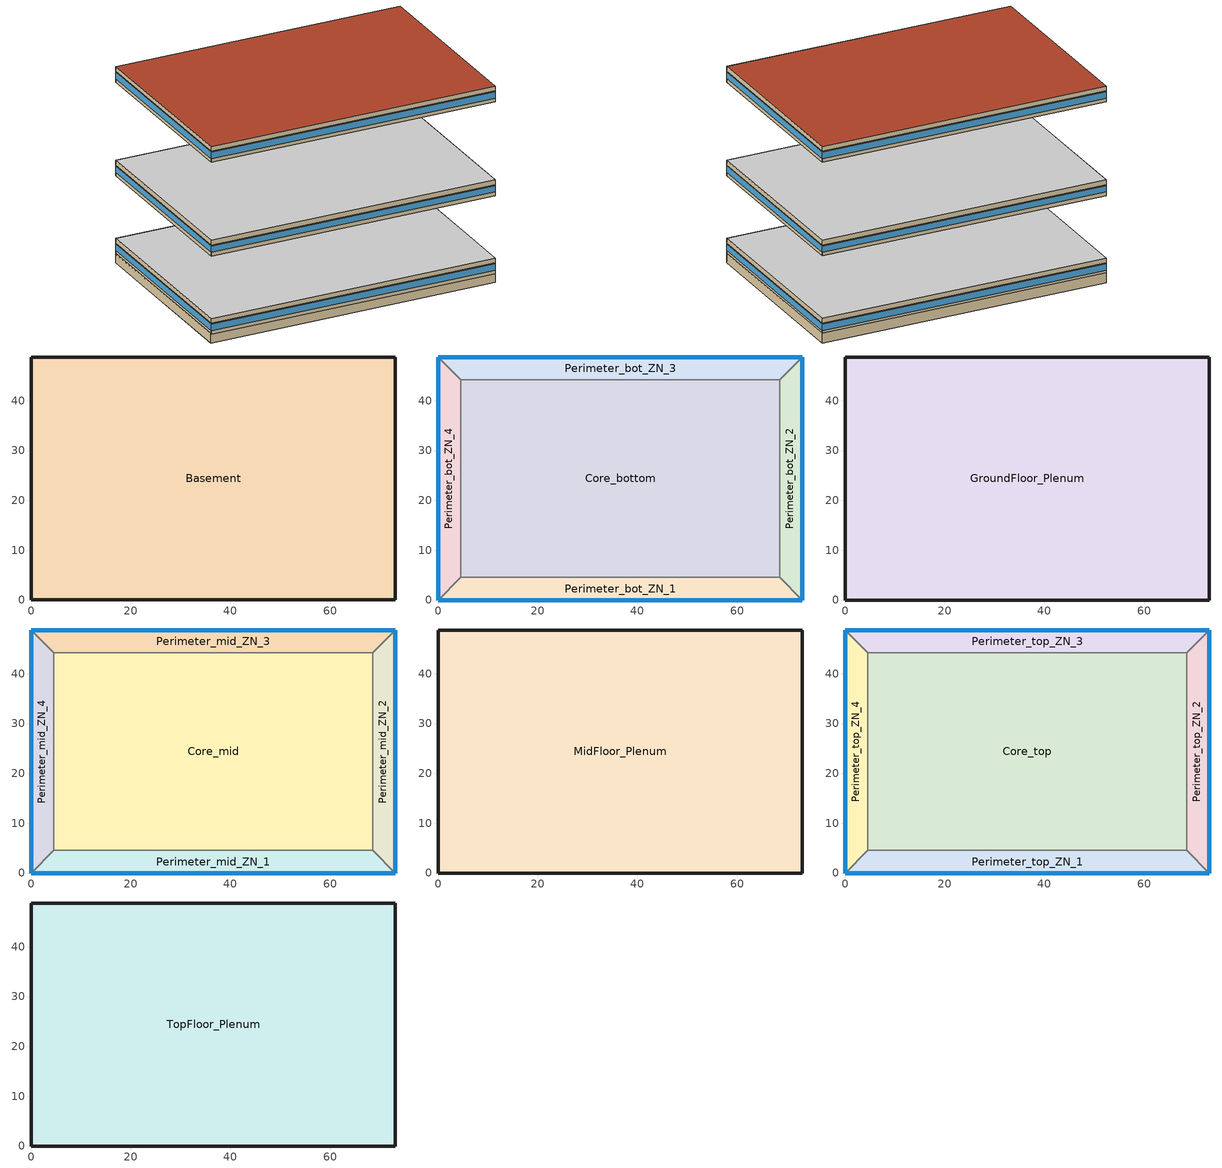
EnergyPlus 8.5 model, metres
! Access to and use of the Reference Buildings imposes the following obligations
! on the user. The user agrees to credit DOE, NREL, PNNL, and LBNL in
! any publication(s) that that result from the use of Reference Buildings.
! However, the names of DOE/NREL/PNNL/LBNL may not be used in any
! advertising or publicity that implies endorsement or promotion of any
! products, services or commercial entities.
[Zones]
Basement
 floor ground (ext-slab): 73.11,48.78 73.11,0.04 0,0.04 0,48.78 z-2.24
 wall ground (Underground Wall Non-res): 73.11,0.04 73.11,48.78 0,48.78 0,0.04 73.11,0.04 z-2.24:0.2
Core_bottom
 floor to Basement (INT-FLOOR-TOPSIDE): 68.53,44.16 68.53,4.57 4.57,4.57 4.57,44.16 z0
 wall to Perimeter_bot_ZN_2 (int-walls): 68.53,4.57 68.53,44.16 z0:2.74
 wall to Perimeter_bot_ZN_3 (int-walls): 68.53,44.16 4.57,44.16 z0:2.74
 wall to Perimeter_bot_ZN_1 (int-walls): 4.57,4.57 68.53,4.57 z0:2.74
 wall to Perimeter_bot_ZN_4 (int-walls): 4.57,44.16 4.57,4.57 z0:2.74
Perimeter_bot_ZN_1
 floor to Basement (INT-FLOOR-TOPSIDE): 68.53,4.57 73.11,0 0,0 4.57,4.57 z0
 wall outside (Mass Non-res Ext Wall): 0,0 73.11,0 z0:2.74
 wall to Perimeter_bot_ZN_2 (int-walls): 73.11,0 68.53,4.57 z0:2.74
 wall to Perimeter_bot_ZN_4 (int-walls): 4.57,4.57 0,0 z0:2.74
 window (Window Non-res Fixed): 0,0 73.11,0 z0.91:2.5
Perimeter_bot_ZN_2
 floor to Basement (INT-FLOOR-TOPSIDE): 68.53,44.16 73.11,48.74 73.11,0 68.53,4.57 z0
 wall outside (Mass Non-res Ext Wall): 73.11,0 73.11,48.74 z0:2.74
 wall to Perimeter_bot_ZN_3 (int-walls): 73.11,48.74 68.53,44.16 z0:2.74
 window (Window Non-res Fixed): 73.11,0 73.11,48.74 z0.91:2.5
Perimeter_bot_ZN_3
 floor to Basement (INT-FLOOR-TOPSIDE): 4.57,44.16 0,48.74 73.11,48.74 68.53,44.16 z0
 wall outside (Mass Non-res Ext Wall): 73.11,48.74 0,48.74 z0:2.74
 wall to Perimeter_bot_ZN_4 (int-walls): 0,48.74 4.57,44.16 z0:2.74
 window (Window Non-res Fixed): 73.11,48.74 0,48.74 z0.91:2.5
Perimeter_bot_ZN_4
 floor to Basement (INT-FLOOR-TOPSIDE): 4.57,4.57 0,0 0,48.74 4.57,44.16 z0
 wall outside (Mass Non-res Ext Wall): 0,48.74 0,0 z0:2.74
 window (Window Non-res Fixed): 0,48.74 0,0 z0.91:2.5
GroundFloor_Plenum
 floor to Perimeter_bot_ZN_1 (DropCeiling): 4.57,4.57 68.53,4.57 73.11,0 0,0 z2.74
 floor to Perimeter_bot_ZN_2 (DropCeiling): 73.11,48.74 73.11,0 68.53,4.57 68.53,44.16 z2.74
 floor to Perimeter_bot_ZN_3 (DropCeiling): 68.53,44.16 4.57,44.16 0,48.74 73.11,48.74 z2.74
 floor to Perimeter_bot_ZN_4 (DropCeiling): 4.57,44.16 4.57,4.57 0,0 0,48.74 z2.74
 floor to Core_bottom (DropCeiling): 68.53,4.57 4.57,4.57 4.57,44.16 68.53,44.16 z2.74
 wall outside (Mass Non-res Ext Wall): 73.11,0 73.11,48.74 0,48.74 0,0 73.11,0 z2.74:3.96
 ceiling adiabatic (INT-FLOOR-UNDERSIDE): 73.11,0 73.11,48.74 0,48.74 0,0 z3.96
Core_mid
 floor adiabatic (INT-FLOOR-TOPSIDE): 68.53,44.16 68.53,4.57 4.57,4.57 4.57,44.16 z19.82
 wall to Perimeter_mid_ZN_2 (int-walls): 68.53,4.57 68.53,44.16 z19.82:22.56
 wall to Perimeter_mid_ZN_3 (int-walls): 68.53,44.16 4.57,44.16 z19.82:22.56
 wall to Perimeter_mid_ZN_1 (int-walls): 4.57,4.57 68.53,4.57 z19.82:22.56
 wall to Perimeter_mid_ZN_4 (int-walls): 4.57,44.16 4.57,4.57 z19.82:22.56
Perimeter_mid_ZN_1
 floor adiabatic (INT-FLOOR-TOPSIDE): 68.53,4.57 73.11,0 0,0 4.57,4.57 z19.82
 wall outside (Mass Non-res Ext Wall): 0,0 73.11,0 z19.82:22.56
 wall to Perimeter_mid_ZN_2 (int-walls): 73.11,0 68.53,4.57 z19.82:22.56
 wall to Perimeter_mid_ZN_4 (int-walls): 4.57,4.57 0,0 z19.82:22.56
 window (Window Non-res Fixed): 0,0 73.11,0 z20.73:22.32
Perimeter_mid_ZN_2
 floor adiabatic (INT-FLOOR-TOPSIDE): 68.53,44.16 73.11,48.74 73.11,0 68.53,4.57 z19.82
 wall outside (Mass Non-res Ext Wall): 73.11,0 73.11,48.74 z19.82:22.56
 wall to Perimeter_mid_ZN_3 (int-walls): 73.11,48.74 68.53,44.16 z19.82:22.56
 window (Window Non-res Fixed): 73.11,0 73.11,48.74 z20.73:22.32
Perimeter_mid_ZN_3
 floor adiabatic (INT-FLOOR-TOPSIDE): 4.57,44.16 0,48.74 73.11,48.74 68.53,44.16 z19.82
 wall outside (Mass Non-res Ext Wall): 73.11,48.74 0,48.74 z19.82:22.56
 wall to Perimeter_mid_ZN_4 (int-walls): 0,48.74 4.57,44.16 z19.82:22.56
 window (Window Non-res Fixed): 73.11,48.74 0,48.74 z20.73:22.32
Perimeter_mid_ZN_4
 floor adiabatic (INT-FLOOR-TOPSIDE): 4.57,4.57 0,0 0,48.74 4.57,44.16 z19.82
 wall outside (Mass Non-res Ext Wall): 0,48.74 0,0 z19.82:22.56
 window (Window Non-res Fixed): 0,48.74 0,0 z20.73:22.32
MidFloor_Plenum
 floor to Perimeter_mid_ZN_1 (DropCeiling): 73.11,0 0,0 4.57,4.57 68.53,4.57 z22.56
 floor to Perimeter_mid_ZN_2 (DropCeiling): 73.11,0 68.53,4.57 68.53,44.16 73.11,48.74 z22.56
 floor to Perimeter_mid_ZN_3 (DropCeiling): 0,48.74 73.11,48.74 68.53,44.16 4.57,44.16 z22.56
 floor to Perimeter_mid_ZN_4 (DropCeiling): 0,0 0,48.74 4.57,44.16 4.57,4.57 z22.56
 floor to Core_mid (DropCeiling): 68.53,4.57 4.57,4.57 4.57,44.16 68.53,44.16 z22.56
 wall outside (Mass Non-res Ext Wall): 73.11,0 73.11,48.74 0,48.74 0,0 73.11,0 z22.56:23.78
 ceiling adiabatic (INT-FLOOR-UNDERSIDE): 73.11,48.74 0,48.74 0,0 73.11,0 z23.78
Core_top
 floor adiabatic (INT-FLOOR-TOPSIDE): 68.53,44.16 68.53,4.57 4.57,4.57 4.57,44.16 z43.6
 wall to Perimeter_top_ZN_2 (int-walls): 68.53,4.57 68.53,44.16 z43.6:46.34
 wall to Perimeter_top_ZN_3 (int-walls): 68.53,44.16 4.57,44.16 z43.6:46.34
 wall to Perimeter_top_ZN_1 (int-walls): 4.57,4.57 68.53,4.57 z43.6:46.34
 wall to Perimeter_top_ZN_4 (int-walls): 4.57,44.16 4.57,4.57 z43.6:46.34
Perimeter_top_ZN_1
 floor adiabatic (INT-FLOOR-TOPSIDE): 68.53,4.57 73.11,0 0,0 4.57,4.57 z43.6
 wall outside (Mass Non-res Ext Wall): 0,0 73.11,0 z43.6:46.34
 wall to Perimeter_top_ZN_2 (int-walls): 73.11,0 68.53,4.57 z43.6:46.34
 wall to Perimeter_top_ZN_4 (int-walls): 4.57,4.57 0,0 z43.6:46.34
 window (Window Non-res Fixed): 0,0 73.11,0 z44.51:46.1
Perimeter_top_ZN_2
 floor adiabatic (INT-FLOOR-TOPSIDE): 68.53,44.16 73.11,48.74 73.11,0 68.53,4.57 z43.6
 wall outside (Mass Non-res Ext Wall): 73.11,0 73.11,48.74 z43.6:46.34
 wall to Perimeter_top_ZN_3 (int-walls): 73.11,48.74 68.53,44.16 z43.6:46.34
 window (Window Non-res Fixed): 73.11,0 73.11,48.74 z44.51:46.1
Perimeter_top_ZN_3
 floor adiabatic (INT-FLOOR-TOPSIDE): 4.57,44.16 0,48.74 73.11,48.74 68.53,44.16 z43.6
 wall outside (Mass Non-res Ext Wall): 73.11,48.74 0,48.74 z43.6:46.34
 wall to Perimeter_top_ZN_4 (int-walls): 0,48.74 4.57,44.16 z43.6:46.34
 window (Window Non-res Fixed): 73.11,48.74 0,48.74 z44.51:46.1
Perimeter_top_ZN_4
 floor adiabatic (INT-FLOOR-TOPSIDE): 4.57,4.57 0,0 0,48.74 4.57,44.16 z43.6
 wall outside (Mass Non-res Ext Wall): 0,48.74 0,0 z43.6:46.34
 window (Window Non-res Fixed): 0,48.74 0,0 z44.51:46.1
TopFloor_Plenum
 floor to Perimeter_top_ZN_1 (DropCeiling): 73.11,0 0,0 4.57,4.57 68.53,4.57 z46.34
 floor to Perimeter_top_ZN_2 (DropCeiling): 73.11,0 68.53,4.57 68.53,44.16 73.11,48.74 z46.34
 floor to Perimeter_top_ZN_3 (DropCeiling): 0,48.74 73.11,48.74 68.53,44.16 4.57,44.16 z46.34
 floor to Perimeter_top_ZN_4 (DropCeiling): 0,0 0,48.74 4.57,44.16 4.57,4.57 z46.34
 floor to Core_top (DropCeiling): 4.57,44.16 68.53,44.16 68.53,4.57 4.57,4.57 z46.34
 wall outside (Mass Non-res Ext Wall): 73.11,0 73.11,48.74 0,48.74 0,0 73.11,0 z46.34:47.56
 roof outside (IEAD Non-res Roof): 73.11,0 73.11,48.74 0,48.74 0,0 z47.56
[Building]
Ref Bldg Large Office Post1980_v1.3_5.0: North Axis {deg}=0; Terrain=City; Loads Convergence Tolerance Value=0.04; Temperature Convergence Tolerance Value {deltaC}=0.2; Solar Distribution=FullInteriorAndExterior; Maximum Number of Warmup Days=25; Minimum Number of Warmup Days=6
[Site:Location]
USA IL-CHICAGO-OHARE: Latitude {deg}=41.77; Longitude {deg}=-87.75; Time Zone {hr}=-6; Elevation {m}=190
[SizingPeriod:DesignDay] Day of Month=21; Humidity Condition Type=Wetbulb; Barometric Pressure {Pa}=99063; Rain Indicator=No; Snow Indicator=No; Daylight Saving Time Indicator=No; Solar Model Indicator=ASHRAEClearSky
Name | Month | Day Type | Maximum Dry-Bulb Temperature {C} | Daily Dry-Bulb Temperature Range {deltaC} | Wetbulb or DewPoint at Maximum Dry-Bulb {C} | Wind Speed {m/s} | Wind Direction {deg} | Sky Clearness
CHICAGO Ann Htg 99.6% Condns DB | 1 | WinterDesignDay | -20.6 | 0 | -20.6 | 4.9 | 270 | 0
CHICAGO Ann Clg .4% Condns WB=>MDB | 7 | SummerDesignDay | 31.2 | 10.7 | 25.5 | 5.3 | 230 | 1
[Site:GroundTemperature:BuildingSurface]
19.527, 19.502, 19.536, 19.598, 20.002, 21.64, 22.225, 22.375, 21.449, 20.121, 19.802, 19.633
[Site:WaterMainsTemperature]
Calculation Method=CORRELATION; Annual Average Outdoor Air Temperature {C}=9.69; Maximum Difference In Monthly Average Outdoor Air Temperatures {deltaC}=28.1
[Material] Thermal Absorptance=0.9
Name | Roughness | Thickness {m} | Conductivity {W/m-K} | Density {kg/m3} | Specific Heat {J/kg-K} | Solar Absorptance | Visible Absorptance
Mass NonRes Wall Insulation | MediumRough | 0.0656865 | 0.049 | 265 | 836.8 | 0.7 | 0.7
IEAD NonRes Roof Insulation | MediumRough | 0.153184 | 0.049 | 265 | 836.8 | 0.7 | 0.7
UGWall NonRes Insulation | MediumRough | 0.086298 | 0.049 | 265 | 836.8 | 0.7 | 0.7
Std Wood 6inch | MediumSmooth | 0.15 | 0.12 | 540 | 1210 | 0.7 | 0.7
1/2IN Gypsum | Smooth | 0.0127 | 0.16 | 784.9 | 830 | 0.92 | 0.92
1IN Stucco | Smooth | 0.0253 | 0.6918 | 1858 | 837 | 0.92 | 0.92
8IN CONCRETE HW | Rough | 0.2032 | 1.311 | 2240 | 836.8 | 0.7 | 0.7
HW CONCRETE; MAT-CC05 4 HW CONCRETE | Rough | 0.1016 | 1.311 | 2240 | 836.8 | 0.7 | 0.7
Roof Membrane | VeryRough | 0.0095 | 0.16 | 1121.29 | 1460 | 0.7 | 0.7
Metal Decking | MediumSmooth | 0.0015 | 45.006 | 7680 | 418.4 | 0.7 | 0.3
Std AC02 | MediumSmooth | 0.0127 | 0.057 | 288 | 1339 | 0.7 | 0.2
[Material:NoMass]
CP02 CARPET PAD: Roughness=VeryRough; Thermal Resistance {m2-K/W}=0.2165; Thermal Absorptance=0.9; Solar Absorptance=0.7; Visible Absorptance=0.8
[WindowMaterial:SimpleGlazingSystem]
NonRes Fixed Assembly Window: U-Factor {W/m2-K}=3.35002; Solar Heat Gain Coefficient=0.39
[Construction]
Mass Non-res Ext Wall: 1IN Stucco, 8IN Concrete HW, Mass NonRes Wall Insulation, 1/2IN Gypsum
IEAD Non-res Roof: Roof Membrane, IEAD NonRes Roof Insulation, Metal Decking
ext-slab: HW CONCRETE, CP02 CARPET PAD
int-walls: 1/2IN Gypsum, 1/2IN Gypsum
INT-FLOOR-TOPSIDE: MAT-CC05 4 HW CONCRETE, CP02 CARPET PAD
INT-FLOOR-UNDERSIDE: CP02 CARPET PAD, MAT-CC05 4 HW CONCRETE
Underground Wall Non-res: 8IN Concrete HW, UGWall NonRes Insulation
Window Non-res Fixed: NonRes Fixed Assembly Window
DropCeiling: Std AC02
InteriorFurnishings: Std Wood 6inch
[Zone]
Basement: 0, 0.04, 0.2, 1, 1, autocalculate, Yes
Core_bottom; Core_top; Perimeter_bot_ZN_1; Perimeter_bot_ZN_2; Perimeter_bot_ZN_3; Perimeter_bot_ZN_4; Perimeter_top_ZN_1; Perimeter_top_ZN_2; Perimeter_top_ZN_3; Perimeter_top_ZN_4: 0, 0, 0, 1, 1, autocalculate, Yes
Core_mid; Perimeter_mid_ZN_1; Perimeter_mid_ZN_2; Perimeter_mid_ZN_3; Perimeter_mid_ZN_4: 0, 0, 0, 1, 10, autocalculate, Yes
GroundFloor_Plenum; TopFloor_Plenum: 0, 0, 0, 1, 1, autocalculate, No
MidFloor_Plenum: 0, 0, 0, 1, 10, autocalculate, No
[InternalMass] Construction=InteriorFurnishings
Name | Zone | Surface Area {m2}
Basement Internal Mass | Basement | 7126.21
Core_bottom Internal Mass | Core_bottom | 5064.65
Core_mid Internal Mass | Core_mid | 5064.65
Core_top Internal Mass | Core_top | 5064.65
Perimeter_bot_ZN_1 Internal Mass | Perimeter_bot_ZN_1 | 626.8394
Perimeter_bot_ZN_2 Internal Mass | Perimeter_bot_ZN_2 | 403.9503
Perimeter_bot_ZN_3 Internal Mass | Perimeter_bot_ZN_3 | 626.8257
Perimeter_bot_ZN_4 Internal Mass | Perimeter_bot_ZN_4 | 403.9503
Perimeter_mid_ZN_1 Internal Mass | Perimeter_mid_ZN_1 | 626.8394
Perimeter_mid_ZN_2 Internal Mass | Perimeter_mid_ZN_2 | 403.9503
Perimeter_mid_ZN_3 Internal Mass | Perimeter_mid_ZN_3 | 626.8257
Perimeter_mid_ZN_4 Internal Mass | Perimeter_mid_ZN_4 | 403.9503
Perimeter_top_ZN_1 Internal Mass | Perimeter_top_ZN_1 | 626.8394
Perimeter_top_ZN_2 Internal Mass | Perimeter_top_ZN_2 | 403.9503
Perimeter_top_ZN_3 Internal Mass | Perimeter_top_ZN_3 | 626.8257
Perimeter_top_ZN_4 Internal Mass | Perimeter_top_ZN_4 | 403.9503
[People] Number of People Schedule=BLDG_OCC_SCH; Number of People Calculation Method=Area/Person; Fraction Radiant=0.3; Sensible Heat Fraction=AUTOCALCULATE; Activity Level Schedule=ACTIVITY_SCH; Enable ASHRAE 55 Comfort Warnings=No; Mean Radiant Temperature Calculation Type=ZoneAveraged; Work Efficiency Schedule=WORK_EFF_SCH; Clothing Insulation Calculation Method=ClothingInsulationSchedule; Clothing Insulation Schedule=CLOTHING_SCH; Air Velocity Schedule=AIR_VELO_SCH; Thermal Comfort Model 1 Type=FANGER
Name | Zone or ZoneList | Zone Floor Area per Person {m2/person}
Basement People | Basement | 37.16
Core_bottom People | Core_bottom | 18.58
Core_mid People | Core_mid | 18.58
Core_top People | Core_top | 18.58
Perimeter_bot_ZN_1 People | Perimeter_bot_ZN_1 | 18.58
Perimeter_bot_ZN_2 People | Perimeter_bot_ZN_2 | 18.58
Perimeter_bot_ZN_3 People | Perimeter_bot_ZN_3 | 18.58
Perimeter_bot_ZN_4 People | Perimeter_bot_ZN_4 | 18.58
Perimeter_mid_ZN_1 People | Perimeter_mid_ZN_1 | 18.58
Perimeter_mid_ZN_2 People | Perimeter_mid_ZN_2 | 18.58
Perimeter_mid_ZN_3 People | Perimeter_mid_ZN_3 | 18.58
Perimeter_mid_ZN_4 People | Perimeter_mid_ZN_4 | 18.58
Perimeter_top_ZN_1 People | Perimeter_top_ZN_1 | 18.58
Perimeter_top_ZN_2 People | Perimeter_top_ZN_2 | 18.58
Perimeter_top_ZN_3 People | Perimeter_top_ZN_3 | 18.58
Perimeter_top_ZN_4 People | Perimeter_top_ZN_4 | 18.58
[Lights] Schedule=BLDG_LIGHT_SCH; Design Level Calculation Method=Watts/Area; Watts per Zone Floor Area {W/m2}=16.14; Return Air Fraction=0; Fraction Radiant=0.7; Fraction Visible=0.2; Fraction Replaceable=1; Return Air Fraction Calculated from Plenum Temperature=No
Name | Zone or ZoneList
Basement_Lights | Basement
Core_bottom_Lights | Core_bottom
Core_mid_Lights | Core_mid
Core_top_Lights | Core_top
Perimeter_bot_ZN_1_Lights | Perimeter_bot_ZN_1
Perimeter_bot_ZN_2_Lights | Perimeter_bot_ZN_2
Perimeter_bot_ZN_3_Lights | Perimeter_bot_ZN_3
Perimeter_bot_ZN_4_Lights | Perimeter_bot_ZN_4
Perimeter_mid_ZN_1_Lights | Perimeter_mid_ZN_1
Perimeter_mid_ZN_2_Lights | Perimeter_mid_ZN_2
Perimeter_mid_ZN_3_Lights | Perimeter_mid_ZN_3
Perimeter_mid_ZN_4_Lights | Perimeter_mid_ZN_4
Perimeter_top_ZN_1_Lights | Perimeter_top_ZN_1
Perimeter_top_ZN_2_Lights | Perimeter_top_ZN_2
Perimeter_top_ZN_3_Lights | Perimeter_top_ZN_3
Perimeter_top_ZN_4_Lights | Perimeter_top_ZN_4
[ElectricEquipment] Schedule=BLDG_EQUIP_SCH; Design Level Calculation Method=Watts/Area; Watts per Zone Floor Area {W/m2}=10.76; Fraction Latent=0; Fraction Radiant=0.5; Fraction Lost=0
Name | Zone or ZoneList
Basement_PlugMisc_Equip | Basement
Core_bottom_PlugMisc_Equip | Core_bottom
Core_mid_PlugMisc_Equip | Core_mid
Core_top_PlugMisc_Equip | Core_top
Perimeter_bot_ZN_1_PlugMisc_Equip | Perimeter_bot_ZN_1
Perimeter_bot_ZN_2_PlugMisc_Equip | Perimeter_bot_ZN_2
Perimeter_bot_ZN_3_PlugMisc_Equip | Perimeter_bot_ZN_3
Perimeter_bot_ZN_4_PlugMisc_Equip | Perimeter_bot_ZN_4
Perimeter_mid_ZN_1_PlugMisc_Equip | Perimeter_mid_ZN_1
Perimeter_mid_ZN_2_PlugMisc_Equip | Perimeter_mid_ZN_2
Perimeter_mid_ZN_3_PlugMisc_Equip | Perimeter_mid_ZN_3
Perimeter_mid_ZN_4_PlugMisc_Equip | Perimeter_mid_ZN_4
Perimeter_top_ZN_1_PlugMisc_Equip | Perimeter_top_ZN_1
Perimeter_top_ZN_2_PlugMisc_Equip | Perimeter_top_ZN_2
Perimeter_top_ZN_3_PlugMisc_Equip | Perimeter_top_ZN_3
Perimeter_top_ZN_4_PlugMisc_Equip | Perimeter_top_ZN_4
[ZoneInfiltration:DesignFlowRate] Schedule=INFIL_QUARTER_ON_SCH; Design Flow Rate Calculation Method=Flow/ExteriorArea; Flow per Exterior Surface Area {m3/s-m2}=0; Constant Term Coefficient=1; Temperature Term Coefficient=0; Velocity Term Coefficient=0; Velocity Squared Term Coefficient=0
Name | Zone or ZoneList
GroundFloor_Plenum_Infiltration | GroundFloor_Plenum
MidFloor_Plenum_Infiltration | MidFloor_Plenum
Perimeter_bot_ZN_1_Infiltration | Perimeter_bot_ZN_1
Perimeter_bot_ZN_2_Infiltration | Perimeter_bot_ZN_2
Perimeter_bot_ZN_3_Infiltration | Perimeter_bot_ZN_3
Perimeter_bot_ZN_4_Infiltration | Perimeter_bot_ZN_4
Perimeter_mid_ZN_1_Infiltration | Perimeter_mid_ZN_1
Perimeter_mid_ZN_2_Infiltration | Perimeter_mid_ZN_2
Perimeter_mid_ZN_3_Infiltration | Perimeter_mid_ZN_3
Perimeter_mid_ZN_4_Infiltration | Perimeter_mid_ZN_4
Perimeter_top_ZN_1_Infiltration | Perimeter_top_ZN_1
Perimeter_top_ZN_2_Infiltration | Perimeter_top_ZN_2
Perimeter_top_ZN_3_Infiltration | Perimeter_top_ZN_3
Perimeter_top_ZN_4_Infiltration | Perimeter_top_ZN_4
TopFloor_Plenum_Infiltration | TopFloor_Plenum
[Exterior:Lights]
Exterior Facade Lighting: Schedule=ALWAYS_ON; Design Level {W}=61595; Control Option=AstronomicalClock
[Exterior:FuelEquipment]
Elevators: Fuel Use Type=Electricity; Schedule=BLDG_ELEVATORS; Design Level {W}=244444
[ZoneControl:Thermostat]
Name | Zone or ZoneList | Control Type Schedule | Control 1
Basement Thermostat | Basement | Dual Zone Control Type Sched | Basement DualSPSched
Core_bottom Thermostat | Core_bottom | Zone Control Type Sched | Core_bot Sched
Core_mid Thermostat | Core_mid | Zone Control Type Sched | Core_mid Sched
Core_top Thermostat | Core_top | Zone Control Type Sched | Core_top Sched
Perimeter_bot_ZN_1 Thermostat | Perimeter_bot_ZN_1 | Zone Control Type Sched | Perimeter_bot_ZN_1 Sched
Perimeter_bot_ZN_2 Thermostat | Perimeter_bot_ZN_2 | Zone Control Type Sched | Perimeter_bot_ZN_2 Sched
Perimeter_bot_ZN_3 Thermostat | Perimeter_bot_ZN_3 | Zone Control Type Sched | Perimeter_bot_ZN_3 Sched
Perimeter_bot_ZN_4 Thermostat | Perimeter_bot_ZN_4 | Zone Control Type Sched | Perimeter_bot_ZN_4 Sched
Perimeter_mid_ZN_1 Thermostat | Perimeter_mid_ZN_1 | Zone Control Type Sched | Perimeter_mid_ZN_1 Sched
Perimeter_mid_ZN_2 Thermostat | Perimeter_mid_ZN_2 | Zone Control Type Sched | Perimeter_mid_ZN_2 Sched
Perimeter_mid_ZN_3 Thermostat | Perimeter_mid_ZN_3 | Zone Control Type Sched | Perimeter_mid_ZN_3 Sched
Perimeter_mid_ZN_4 Thermostat | Perimeter_mid_ZN_4 | Zone Control Type Sched | Perimeter_mid_ZN_4 Sched
Perimeter_top_ZN_1 Thermostat | Perimeter_top_ZN_1 | Zone Control Type Sched | Perimeter_top_ZN_1 Sched
Perimeter_top_ZN_2 Thermostat | Perimeter_top_ZN_2 | Zone Control Type Sched | Perimeter_top_ZN_2 Sched
Perimeter_top_ZN_3 Thermostat | Perimeter_top_ZN_3 | Zone Control Type Sched | Perimeter_top_ZN_3 Sched
Perimeter_top_ZN_4 Thermostat | Perimeter_top_ZN_4 | Zone Control Type Sched | Perimeter_top_ZN_4 Sched
[ThermostatSetpoint:SingleHeatingOrCooling]
Name | Setpoint Temperature Schedule
Perimeter_mid_ZN_1 Sched | Zone5_temp
Perimeter_mid_ZN_2 Sched | Zone4_temp
Perimeter_mid_ZN_3 Sched | Zone3_temp
Perimeter_mid_ZN_4 Sched | Zone2_temp
Core_mid Sched | Zone1_temp
Perimeter_top_ZN_1 Sched | Zone5_top_temp
Perimeter_top_ZN_2 Sched | Zone4_top_temp
Perimeter_top_ZN_3 Sched | Zone3_top_temp
Perimeter_top_ZN_4 Sched | Zone2_top_temp
Core_top Sched | Zone1_top_temp
Perimeter_bot_ZN_1 Sched | Zone5_bot_temp
Perimeter_bot_ZN_2 Sched | Zone4_bot_temp
Perimeter_bot_ZN_3 Sched | Zone3_bot_temp
Perimeter_bot_ZN_4 Sched | Zone2_bot_temp
Core_bot Sched | Zone1_bot_temp
[ThermostatSetpoint:DualSetpoint]
Basement DualSPSched: Heating Setpoint Temperature Schedule=HTGSETP_SCH; Cooling Setpoint Temperature Schedule=CLGSETP_SCH
[ZoneHVAC:IdealLoadsAirSystem] Maximum Heating Supply Air Temperature {C}=50; Minimum Cooling Supply Air Temperature {C}=13; Maximum Heating Supply Air Humidity Ratio {kgWater/kgDryAir}=0.015; Minimum Cooling Supply Air Humidity Ratio {kgWater/kgDryAir}=0.009; Heating Limit=NoLimit; Maximum Heating Air Flow Rate {m3/s}=autosize; Cooling Limit=NoLimit; Maximum Cooling Air Flow Rate {m3/s}=autosize; Dehumidification Control Type=ConstantSupplyHumidityRatio; Humidification Control Type=ConstantSupplyHumidityRatio
Basement Ideal Loads; Core_bottom Ideal Loads; Core_mid Ideal Loads; Core_top Ideal Loads; Perimeter_bot_ZN_1 Ideal Loads; Perimeter_bot_ZN_2 Ideal Loads; Perimeter_bot_ZN_3 Ideal Loads; Perimeter_bot_ZN_4 Ideal Loads; Perimeter_mid_ZN_1 Ideal Loads; Perimeter_mid_ZN_2 Ideal Loads; Perimeter_mid_ZN_3 Ideal Loads; Perimeter_mid_ZN_4 Ideal Loads; Perimeter_top_ZN_1 Ideal Loads; Perimeter_top_ZN_2 Ideal Loads; Perimeter_top_ZN_3 Ideal Loads; Perimeter_top_ZN_4 Ideal Loads
[Zone equipment]
Basement: Basement Ideal Loads
Core_bottom: Core_bottom Ideal Loads
Core_mid: Core_mid Ideal Loads
Core_top: Core_top Ideal Loads
Perimeter_bot_ZN_1: Perimeter_bot_ZN_1 Ideal Loads
Perimeter_bot_ZN_2: Perimeter_bot_ZN_2 Ideal Loads
Perimeter_bot_ZN_3: Perimeter_bot_ZN_3 Ideal Loads
Perimeter_bot_ZN_4: Perimeter_bot_ZN_4 Ideal Loads
Perimeter_mid_ZN_1: Perimeter_mid_ZN_1 Ideal Loads
Perimeter_mid_ZN_2: Perimeter_mid_ZN_2 Ideal Loads
Perimeter_mid_ZN_3: Perimeter_mid_ZN_3 Ideal Loads
Perimeter_mid_ZN_4: Perimeter_mid_ZN_4 Ideal Loads
Perimeter_top_ZN_1: Perimeter_top_ZN_1 Ideal Loads
Perimeter_top_ZN_2: Perimeter_top_ZN_2 Ideal Loads
Perimeter_top_ZN_3: Perimeter_top_ZN_3 Ideal Loads
Perimeter_top_ZN_4: Perimeter_top_ZN_4 Ideal Loads
[ExternalInterface:FunctionalMockupUnitExport:From:Variable]
Name | Output:Variable Index Key | Output:Variable | FMU Variable
 | HVACOperationSchd | Schedule Value | Occ
 | Core_mid Ideal Loads | Zone Ideal Loads Zone Sensible Cooling Rate | Zone1_Sensible_COOLING_LOAD
 | Core_mid People | People Latent Gain Rate | Zone1_Latent_COOLING_LOAD
 | Core_mid Ideal Loads | Zone Ideal Loads Zone Sensible Heating Rate | Zone1_HEATING_LOAD
 | Core_top Ideal Loads | Zone Ideal Loads Zone Sensible Cooling Rate | Zone1_top_Sensible_COOLING_LOAD
 | Core_top People | People Latent Gain Rate | Zone1_top_Latent_COOLING_LOAD
 | Core_top Ideal Loads | Zone Ideal Loads Zone Sensible Heating Rate | Zone1_top_HEATING_LOAD
 | Core_bottom Ideal Loads | Zone Ideal Loads Zone Sensible Cooling Rate | Zone1_bot_Sensible_COOLING_LOAD
 | Core_bottom People | People Latent Gain Rate | Zone1_bot_Latent_COOLING_LOAD
 | Core_bottom Ideal Loads | Zone Ideal Loads Zone Sensible Heating Rate | Zone1_bot_HEATING_LOAD
 | Perimeter_mid_ZN_4 Ideal Loads | Zone Ideal Loads Zone Sensible Cooling Rate | Zone2_Sensible_COOLING_LOAD
 | Perimeter_mid_ZN_4 People | People Latent Gain Rate | Zone2_Latent_COOLING_LOAD
 | Perimeter_mid_ZN_4 Ideal Loads | Zone Ideal Loads Zone Sensible Heating Rate | Zone2_HEATING_LOAD
 | Perimeter_top_ZN_4 Ideal Loads | Zone Ideal Loads Zone Sensible Cooling Rate | Zone2_top_Sensible_COOLING_LOAD
 | Perimeter_top_ZN_4 People | People Latent Gain Rate | Zone2_top_Latent_COOLING_LOAD
 | Perimeter_top_ZN_4 Ideal Loads | Zone Ideal Loads Zone Sensible Heating Rate | Zone2_top_HEATING_LOAD
 | Perimeter_bot_ZN_4 Ideal Loads | Zone Ideal Loads Zone Sensible Cooling Rate | Zone2_bot_Sensible_COOLING_LOAD
 | Perimeter_bot_ZN_4 People | People Latent Gain Rate | Zone2_bot_Latent_COOLING_LOAD
 | Perimeter_bot_ZN_4 Ideal Loads | Zone Ideal Loads Zone Sensible Heating Rate | Zone2_bot_HEATING_LOAD
 | Perimeter_mid_ZN_3 Ideal Loads | Zone Ideal Loads Zone Sensible Cooling Rate | Zone3_Sensible_COOLING_LOAD
 | Perimeter_mid_ZN_3 People | People Latent Gain Rate | Zone3_Latent_COOLING_LOAD
 | Perimeter_mid_ZN_3 Ideal Loads | Zone Ideal Loads Zone Sensible Heating Rate | Zone3_HEATING_LOAD
 | Perimeter_top_ZN_3 Ideal Loads | Zone Ideal Loads Zone Sensible Cooling Rate | Zone3_top_Sensible_COOLING_LOAD
 | Perimeter_top_ZN_3 People | People Latent Gain Rate | Zone3_top_Latent_COOLING_LOAD
 | Perimeter_top_ZN_3 Ideal Loads | Zone Ideal Loads Zone Sensible Heating Rate | Zone3_top_HEATING_LOAD
 | Perimeter_bot_ZN_3 Ideal Loads | Zone Ideal Loads Zone Sensible Cooling Rate | Zone3_bot_Sensible_COOLING_LOAD
 | Perimeter_bot_ZN_3 People | People Latent Gain Rate | Zone3_bot_Latent_COOLING_LOAD
 | Perimeter_bot_ZN_3 Ideal Loads | Zone Ideal Loads Zone Sensible Heating Rate | Zone3_bot_HEATING_LOAD
 | Perimeter_mid_ZN_2 Ideal Loads | Zone Ideal Loads Zone Sensible Cooling Rate | Zone4_Sensible_COOLING_LOAD
 | Perimeter_mid_ZN_2 People | People Latent Gain Rate | Zone4_Latent_COOLING_LOAD
 | Perimeter_mid_ZN_2 Ideal Loads | Zone Ideal Loads Zone Sensible Heating Rate | Zone4_HEATING_LOAD
 | Perimeter_top_ZN_2 Ideal Loads | Zone Ideal Loads Zone Sensible Cooling Rate | Zone4_top_Sensible_COOLING_LOAD
 | Perimeter_top_ZN_2 People | People Latent Gain Rate | Zone4_top_Latent_COOLING_LOAD
 | Perimeter_top_ZN_2 Ideal Loads | Zone Ideal Loads Zone Sensible Heating Rate | Zone4_top_HEATING_LOAD
 | Perimeter_bot_ZN_2 Ideal Loads | Zone Ideal Loads Zone Sensible Cooling Rate | Zone4_bot_Sensible_COOLING_LOAD
 | Perimeter_bot_ZN_2 People | People Latent Gain Rate | Zone4_bot_Latent_COOLING_LOAD
 | Perimeter_bot_ZN_2 Ideal Loads | Zone Ideal Loads Zone Sensible Heating Rate | Zone4_bot_HEATING_LOAD
 | Perimeter_mid_ZN_1 Ideal Loads | Zone Ideal Loads Zone Sensible Cooling Rate | Zone5_Sensible_COOLING_LOAD
 | Perimeter_mid_ZN_1 People | People Latent Gain Rate | Zone5_Latent_COOLING_LOAD
 | Perimeter_mid_ZN_1 Ideal Loads | Zone Ideal Loads Zone Sensible Heating Rate | Zone5_HEATING_LOAD
 | Perimeter_top_ZN_1 Ideal Loads | Zone Ideal Loads Zone Sensible Cooling Rate | Zone5_top_Sensible_COOLING_LOAD
 | Perimeter_top_ZN_1 People | People Latent Gain Rate | Zone5_top_Latent_COOLING_LOAD
 | Perimeter_top_ZN_1 Ideal Loads | Zone Ideal Loads Zone Sensible Heating Rate | Zone5_top_HEATING_LOAD
 | Perimeter_bot_ZN_1 Ideal Loads | Zone Ideal Loads Zone Sensible Cooling Rate | Zone5_bot_Sensible_COOLING_LOAD
 | Perimeter_bot_ZN_1 People | People Latent Gain Rate | Zone5_bot_Latent_COOLING_LOAD
 | Perimeter_bot_ZN_1 Ideal Loads | Zone Ideal Loads Zone Sensible Heating Rate | Zone5_bot_HEATING_LOAD
 | Core_mid | Zone People Occupant Count | Zone1_People
 | Perimeter_mid_ZN_4 | Zone People Occupant Count | Zone2_People
 | Perimeter_mid_ZN_3 | Zone People Occupant Count | Zone3_People
 | Perimeter_mid_ZN_2 | Zone People Occupant Count | Zone4_People
 | Perimeter_mid_ZN_1 | Zone People Occupant Count | Zone5_People
 | Core_top | Zone People Occupant Count | Zone1_top_People
 | Perimeter_top_ZN_4 | Zone People Occupant Count | Zone2_top_People
 | Perimeter_top_ZN_3 | Zone People Occupant Count | Zone3_top_People
 | Perimeter_top_ZN_2 | Zone People Occupant Count | Zone4_top_People
 | Perimeter_top_ZN_1 | Zone People Occupant Count | Zone5_top_People
 | Core_bottom | Zone People Occupant Count | Zone1_bot_People
 | Perimeter_bot_ZN_4 | Zone People Occupant Count | Zone2_bot_People
 | Perimeter_bot_ZN_3 | Zone People Occupant Count | Zone3_bot_People
 | Perimeter_bot_ZN_2 | Zone People Occupant Count | Zone4_bot_People
 | Perimeter_bot_ZN_1 | Zone People Occupant Count | Zone5_bot_People
 | Environment | Site Outdoor Air Drybulb Temperature | Outdoor_Temperature
 | Environment | Site Outdoor Air Relative Humidity | Outdoor_Humidity
 | Environment | Site Outdoor Air Wetbulb Temperature | Wetbulb
[ExternalInterface:FunctionalMockupUnitExport:To:Schedule] Initial Value=23.9
Name | Schedule | FMU Variable
 | Zone1_temp | Temp1
 | Zone2_temp | Temp2
 | Zone3_temp | Temp3
 | Zone4_temp | Temp4
 | Zone5_temp | Temp5
 | Zone1_top_temp | Temp1_top
 | Zone2_top_temp | Temp2_top
 | Zone3_top_temp | Temp3_top
 | Zone4_top_temp | Temp4_top
 | Zone5_top_temp | Temp5_top
 | Zone1_bot_temp | Temp1_bot
 | Zone2_bot_temp | Temp2_bot
 | Zone3_bot_temp | Temp3_bot
 | Zone4_bot_temp | Temp4_bot
 | Zone5_bot_temp | Temp5_bot
[Schedule:Compact]
ALWAYS_ON: Through: 12/31, For: AllDays, Until: 24:00, 1
BLDG_ELEVATORS: Through: 12/31, For: AllDays, Until: 04:00, 0.05, Until: 05:00, 0.1, Until: 06:00, 0.2, Until: 07:00, 0.4, Until: 09:00, 0.5, Until: 10:00, 0.35, Until: 16:00, 0.15, Until: 17:00, 0.35, Until: 19:00, 0.5, Until: 21:00, 0.4, Until: 22:00, 0.3, Until: 23:00, 0.2, Until: 24:00, 0.1
INFIL_QUARTER_ON_SCH: Through: 12/31, For: Weekdays SummerDesignDay, Until: 06:00, 1, Until: 22:00, 0.25, Until: 24:00, 1, For: Saturday WinterDesignDay, Until: 06:00, 1, Until: 18:00, 0.25, Until: 24:00, 1, For: Sunday Holidays AllOtherDays, Until: 24:00, 1
BLDG_OCC_SCH: Through: 12/31, For: SummerDesignDay, Until: 06:00, 0, Until: 22:00, 1, Until: 24:00, 0.05, For: Weekdays, Until: 06:00, 0, Until: 07:00, 0.1, Until: 08:00, 0.2, Until: 12:00, 0.95, Until: 13:00, 0.5, Until: 17:00, 0.95, Until: 18:00, 0.7, Until: 20:00, 0.4, Until: 22:00, 0.1, Until: 24:00, 0.05, For: Saturday, Until: 06:00, 0, Until: 08:00, 0.1, Until: 14:00, 0.5, Until: 17:00, 0.1, Until: 24:00, 0, For: AllOtherDays, Until: 24:00, 0
BLDG_LIGHT_SCH: Through: 12/31, For: Weekdays, Until: 05:00, 0.05, Until: 07:00, 0.1, Until: 08:00, 0.3, Until: 17:00, 0.9, Until: 18:00, 0.7, Until: 20:00, 0.5, Until: 22:00, 0.3, Until: 23:00, 0.1, Until: 24:00, 0.05, For: Saturday, Until: 06:00, 0.05, Until: 08:00, 0.1, Until: 14:00, 0.5, Until: 17:00, 0.15, Until: 24:00, 0.05, For: SummerDesignDay, Until: 24:00, 1, For: WinterDesignDay, Until: 24:00, 0, For: AllOtherDays, Until: 24:00, 0.05
BLDG_EQUIP_SCH: Through: 12/31, For: Weekdays, Until: 08:00, 0.4, Until: 12:00, 0.9, Until: 13:00, 0.8, Until: 17:00, 0.9, Until: 18:00, 0.8, Until: 20:00, 0.6, Until: 22:00, 0.5, Until: 24:00, 0.4, For: Saturday, Until: 06:00, 0.3, Until: 08:00, 0.4, Until: 14:00, 0.5, Until: 17:00, 0.35, Until: 24:00, 0.3, For: SummerDesignDay, Until: 24:00, 1, For: WinterDesignDay, Until: 24:00, 0, For: AllOtherDays, Until: 24:00, 0.3
ACTIVITY_SCH: Through: 12/31, For: AllDays, Until: 24:00, 120
WORK_EFF_SCH: Through: 12/31, For: AllDays, Until: 24:00, 0
AIR_VELO_SCH: Through: 12/31, For: AllDays, Until: 24:00, 0.2
CLOTHING_SCH: Through: 04/30, For: AllDays, Until: 24:00, 1, Through: 09/30, For: AllDays, Until: 24:00, 0.5, Through: 12/31, For: AllDays, Until: 24:00, 1
CLGSETP_SCH: Through: 12/31, For: Weekdays SummerDesignDay, Until: 06:00, 26.7, Until: 22:00, 24, Until: 24:00, 26.7, For: Saturday, Until: 06:00, 26.7, Until: 18:00, 24, Until: 24:00, 26.7, For WinterDesignDay, Until: 24:00, 26.7, For: AllOtherDays, Until: 24:00, 26.7
HTGSETP_SCH: Through: 12/31, For: Weekdays, Until: 06:00, 15.6, Until: 22:00, 21, Until: 24:00, 15.6, For SummerDesignDay, Until: 24:00, 15.6, For: Saturday, Until: 06:00, 15.6, Until: 18:00, 21, Until: 24:00, 15.6, For: WinterDesignDay, Until: 24:00, 21, For: AllOtherDays, Until: 24:00, 15.6
Dual Zone Control Type Sched: Through: 12/31, For: AllDays, Until: 24:00, 4
Zone Control Type Sched: Through: 12/31, For: AllDays, Until: 24:00, 3
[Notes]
DOE Commercial Reference Building
Large office, post-1980 construction
EnergyPlus Version 5.0
ASHRAE Standards 90.1-1989 and 62-1999
Description:  12 story plus basement, office building.
Form:         Area = 46,320 m2 (498,588 ft2); Number of Stories = 12; Shape = rectangle, Aspect ratio = 1.5
Envelope:     Envelope thermal properties vary with climate according to ASHRAE Standard 90.1-1989.
Opaque constructions: mass walls; built-up flat roof (insulation above deck); slab-on-grade floor
Windows: window-to-wall ratio = 38.0%, equal distribution of windows
Infiltration in perimeter zones only
= 1.5 cfm/ft2 above grade wall area at 0.3 in wc (75 Pa) adjusted to 0.016 in wc (4 Pa).
25% of full value when ventilation system on.
HVAC:         2 water-cooled chillers, VAV with reheat and plenum zones
Economizer per 90.1-2004
Int. gains:   lights = 16.14 W/m2 (1.5 W/ft2) (building area method);
elec. plug loads = 10.76 W/m2 (1.0 W/ft2)
gas plug load = 0 W/m2 (0 W/ft2)
people = 2,397 total, 5.38/100 m2 (5.0/1000 ft2); basement 2.69/100 m2 (2.5/1000 ft2)
elevators = 12 @ 25 HP each, 91% motor efficiency, motor heat exhausted directly
Detached Shading:               None
Daylight:                       None
Natural Ventilation:            None
Zonal Equipment:                None
Air Primary Loops:              VAV WITH REHEAT
Plant Loops:                    SHWSys1, HeatSys1, CoolSys1, TowerWaterSys
System Equipment Autosize:      Yes
Purchased Cooling:              None
Purchased Heating:              None
Coils:                          Coil:Cooling:Water; Coil:Heating:Water
Pumps:                          Yes
Boilers:                        Boiler:HotWater (gas-fired)
Chillers:                       Chiller:Electric:ReformulatedEIR (water-cooled)
Reference citation for the Commercial Reference Buildings:
Deru, M.; Field, K.; Studer, D.; Benne, K.; Griffith, B.; Torcellini, P;
Halverson, M.; Winiarski, D.; Liu, B.; Rosenberg, M.; Huang, J.;
Yazdanian, M.; Crawley, D. (2010).
U.S. Department of Energy Commercial Reference Building Models of the National Building Stock.
Washington, DC: U.S. Department of Energy, Energy Efficiency and
Renewable Energy, Office of Building Technologies.
***GENERAL SIMULATION PARAMETERS***
Number of Zones: 19
***MISC SIMULATION PARAMETERS***
WeatherFileName=USA_IL_Chicago-OHare_TMY2.epw
